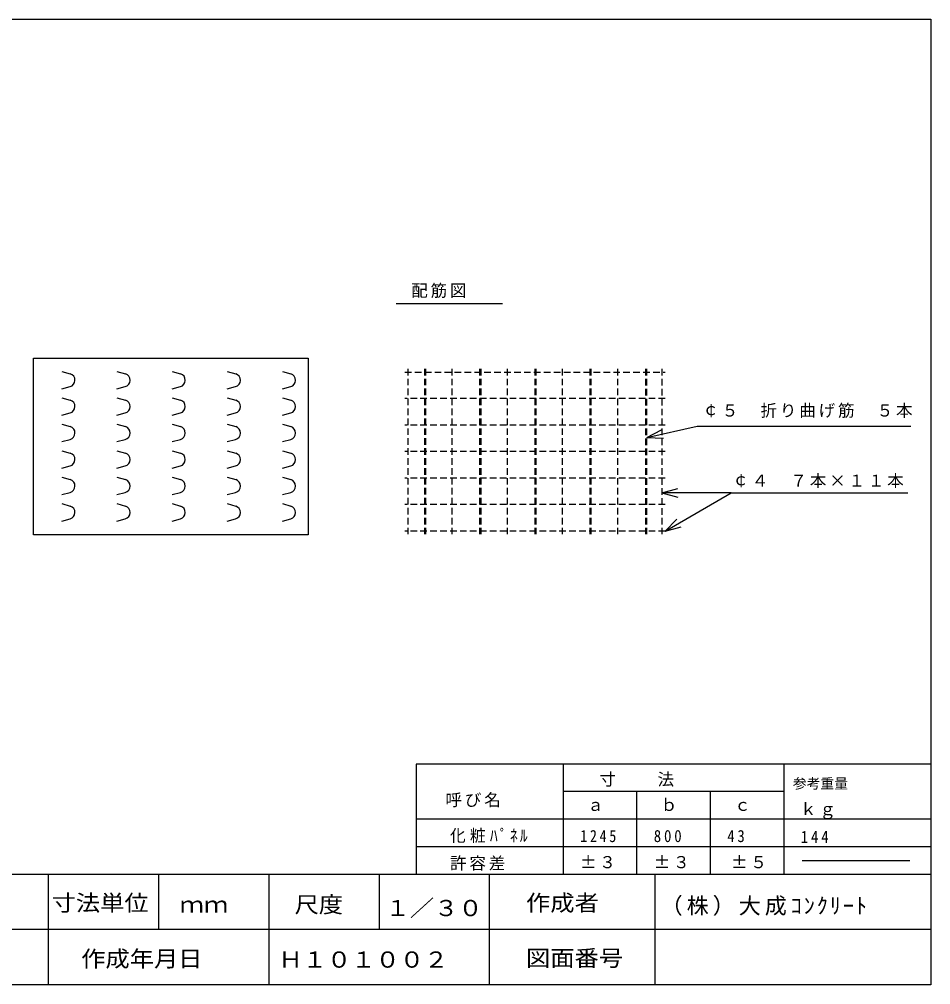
# Model space of a CAD drawing. Units: millimetres, scale not verified. Extents: x -3240 to 3258, y -2238 to 2135.
# Drawn here: x -873 to 3258, y -2238 to 2135 of the extents above; entities that cross this region are included whole.
import ezdxf
from ezdxf.enums import TextEntityAlignment as Align

# ---------------------------------------------------------------- set-up
doc = ezdxf.new("R2010")
doc.units = ezdxf.units.MM
doc.header["$LTSCALE"] = 25
doc.linetypes.add('DASHED1', pattern=[1.8, 1.2, -0.6])
for name, color, linetype in [('0-0', 2, 'Continuous'), ('0-1', 7, 'Continuous'), ('0-F', 7, 'Continuous')]:
    doc.layers.add(name, color=color, linetype=linetype)
doc.styles.add('ＭＳ ゴシック', font='')
doc.styles.get('ＭＳ ゴシック').set_extended_font_data('MS Gothic')

msp = doc.modelspace()

# ---------------------------------------------------------------- linework, layer by layer
at = {"layer": '0-0'}
for p, q in [((-680.92, 539.98), (-642.51, 528.78)), ((-430.92, 539.98), (-392.51, 528.78)), ((-180.92, 539.98), (-142.51, 528.78)), ((69.08, 539.98), (107.49, 528.78)), ((319.08, 539.98), (357.49, 528.78)), ((-680.92, 460.98), (-643.22, 470.98)), ((-430.92, 460.98), (-393.22, 470.98)), ((-180.92, 460.98), (-143.22, 470.98)), ((69.08, 460.98), (106.78, 470.98)), ((319.08, 460.98), (356.78, 470.98)), ((-680.92, 420.98), (-642.51, 409.78)), ((-430.92, 420.98), (-392.51, 409.78)), ((-180.92, 420.98), (-142.51, 409.78)), ((69.08, 420.98), (107.49, 409.78)), ((319.08, 420.98), (357.49, 409.78)), ((-680.92, 341.98), (-643.22, 351.98)), ((-430.92, 341.98), (-393.22, 351.98)), ((-180.92, 341.98), (-143.22, 351.98)), ((69.08, 341.98), (106.78, 351.98)), ((319.08, 341.98), (356.78, 351.98)), ((-680.92, 300.98), (-642.51, 289.78)), ((-430.92, 300.98), (-392.51, 289.78)), ((-180.92, 300.98), (-142.51, 289.78)), ((69.08, 300.98), (107.49, 289.78)), ((319.08, 300.98), (357.49, 289.78)), ((-680.92, 221.98), (-643.22, 231.98)), ((-430.92, 221.98), (-393.22, 231.98)), ((-180.92, 221.98), (-143.22, 231.98)), ((69.08, 221.98), (106.78, 231.98)), ((319.08, 221.98), (356.78, 231.98)), ((-680.92, 180.98), (-642.51, 169.78)), ((-430.92, 180.98), (-392.51, 169.78)), ((-180.92, 180.98), (-142.51, 169.78)), ((69.08, 180.98), (107.49, 169.78)), ((319.08, 180.98), (357.49, 169.78)), ((-680.92, 101.98), (-643.22, 111.98)), ((-430.92, 101.98), (-393.22, 111.98)), ((-180.92, 101.98), (-143.22, 111.98)), ((69.08, 101.98), (106.78, 111.98)), ((319.08, 101.98), (356.78, 111.98)), ((-680.92, 60.98), (-642.51, 49.78)), ((-430.92, 60.98), (-392.51, 49.78)), ((-180.92, 60.98), (-142.51, 49.78)), ((69.08, 60.98), (107.49, 49.78)), ((319.08, 60.98), (357.49, 49.78)), ((-680.92, -18.02), (-643.22, -8.02)), ((-430.92, -18.02), (-393.22, -8.02)), ((-180.92, -18.02), (-143.22, -8.02)), ((69.08, -18.02), (106.78, -8.02)), ((319.08, -18.02), (356.78, -8.02)), ((-680.92, -59.02), (-642.51, -70.22)), ((-430.92, -59.02), (-392.51, -70.22)), ((-180.92, -59.02), (-142.51, -70.22)), ((69.08, -59.02), (107.49, -70.22)), ((319.08, -59.02), (357.49, -70.22)), ((-680.92, -138.02), (-643.22, -128.02)), ((-430.92, -138.02), (-393.22, -128.02)), ((-180.92, -138.02), (-143.22, -128.02)), ((69.08, -138.02), (106.78, -128.02)), ((319.08, -138.02), (356.78, -128.02))]:
    msp.add_line(p, q, dxfattribs=at)
at = {"layer": '0-0', "color": 7, "linetype": 'DASHED1'}
for p, q in [((874.37, 536.1), (2054.37, 536.1)), ((889.37, -197.9), (889.37, 551.1)), ((964.37, -197.9), (964.37, 551.1)), ((1089.37, -197.9), (1089.37, 551.1)), ((1214.37, -197.9), (1214.37, 551.1)), ((1339.37, -197.9), (1339.37, 551.1)), ((1464.37, -197.9), (1464.37, 551.1)), ((1589.37, -197.9), (1589.37, 551.1)), ((1714.37, -197.9), (1714.37, 551.1)), ((1839.37, -197.9), (1839.37, 551.1)), ((1964.37, 551.1), (1964.37, -197.9)), ((2039.37, 551.1), (2039.37, -197.9)), ((2054.37, 417.1), (874.37, 417.1)), ((2054.37, 297.1), (874.37, 297.1)), ((2054.37, 177.1), (874.37, 177.1)), ((2054.37, 57.1), (874.37, 57.1)), ((2054.37, -62.9), (874.37, -62.9)), ((2054.37, -182.9), (874.37, -182.9))]:
    msp.add_line(p, q, dxfattribs=at)
at = {"layer": '0-0', "linetype": 'DASHED1'}
for p, q in [((969.37, -197.9), (969.37, 551.1)), ((1219.37, -197.9), (1219.37, 551.1)), ((1469.37, -197.9), (1469.37, 551.1)), ((1719.37, -197.9), (1719.37, 551.1)), ((1969.37, 551.1), (1969.37, -197.9))]:
    msp.add_line(p, q, dxfattribs=at)
at = {"layer": '0-0', "color": 7}
for p, q in [((1971.49, 240.64), (2037.83, 275.61)), ((1971.49, 240.64), (2046.43, 237.76)), ((2039.37, -9.84), (2111.82, -29.25)), ((2054.37, -182.9), (2353.71, -9.84)), ((2353.71, -9.84), (3153.42, -9.84)), ((2054.37, -182.9), (2107.37, -129.84)), ((2054.37, -182.9), (2126.81, -163.45))]:
    msp.add_line(p, q, dxfattribs=at)
msp.add_lwpolyline([(-808.42, -199.52), (-808.42, 600.48), (436.58, 600.48), (436.58, -199.52)], close=True, dxfattribs=at)
for points in [[(1971.49, 240.64), (2198.52, 292.21), (3168.14, 292.21)], [(2353.71, -9.84), (2039.37, -9.84), (2111.82, 9.57)]]:
    msp.add_lwpolyline(points, dxfattribs=at)
at = {"layer": '0-0'}
for centre in [(-650.92, 499.98), (-400.92, 499.98), (-150.92, 499.98), (99.08, 499.98), (349.08, 499.98), (-650.92, 380.98), (-400.92, 380.98), (-150.92, 380.98), (99.08, 380.98), (349.08, 380.98), (-650.92, 260.98), (-400.92, 260.98), (-150.92, 260.98), (99.08, 260.98), (349.08, 260.98), (-650.92, 140.98), (-400.92, 140.98), (-150.92, 140.98), (99.08, 140.98), (349.08, 140.98), (-650.92, 20.98), (-400.92, 20.98), (-150.92, 20.98), (99.08, 20.98), (349.08, 20.98), (-650.92, -99.02), (-400.92, -99.02), (-150.92, -99.02), (99.08, -99.02), (349.08, -99.02)]:
    msp.add_arc(centre, 30, 284.86247, 73.73959, dxfattribs=at)
at = {"layer": '0-1'}
for p, q in [((3257.73, -1238.54), (925.34, -1238.54)), ((3257.73, -1238.54), (925.34, -1238.54)), ((925.34, -1238.54), (925.34, -1738.34)), ((1591.74, -1238.54), (1591.74, -1738.34)), ((2591.33, -1238.54), (2591.33, -1738.34)), ((2591.33, -1363.49), (1591.73, -1363.49)), ((1924.93, -1363.49), (1924.93, -1738.34)), ((2258.13, -1363.49), (2258.13, -1738.34)), ((3257.73, -1488.44), (925.34, -1488.44)), ((3257.73, -1488.44), (925.34, -1488.44)), ((3257.73, -1613.39), (925.34, -1613.39)), ((3257.73, -1613.39), (925.34, -1613.39)), ((2674.91, -1675.86), (3162.84, -1675.86))]:
    msp.add_line(p, q, dxfattribs=at)
at = {"layer": '0-F'}
msp.add_line((834.66, 847.85), (1316.82, 847.85), dxfattribs=at)
at = {"layer": '0-F', "color": 2}
for p, q in [((3257.73, -1738.34), (-3239.67, -1738.34)), ((-740.67, -2238.14), (-740.67, -1738.34)), ((-240.87, -1988.24), (-240.87, -1738.34)), ((258.93, -2238.14), (258.93, -1738.34)), ((758.73, -1988.24), (758.73, -1738.34)), ((1258.53, -2238.14), (1258.53, -1738.34)), ((2008.23, -2238.14), (2008.23, -1738.34)), ((3257.73, -1988.24), (-3239.67, -1988.24)), ((3257.73, -2238.14), (-3239.67, -2238.14))]:
    msp.add_line(p, q, dxfattribs=at)
msp.add_lwpolyline([(-3239.67, -2238.14), (-3239.67, 2135.11), (3257.73, 2135.11), (3257.73, -2238.14)], dxfattribs=at)

# ---------------------------------------------------------------- texts
at = {"layer": '0-0', "color": 7, "char_height": 54.99, "attachment_point": 7, "style": 'ＭＳ ゴシック'}
for s, insert in [('\\T1.17;￠５\u3000折り曲げ筋\u3000５本', (2223.05, 329.12)), ('\\T1.17;￠４\u3000７本×１１本', (2358.85, 11.56))]:
    msp.add_mtext(s, dxfattribs=dict(at, insert=insert))
at = {"layer": '0-1', "color": 4, "style": 'ＭＳ ゴシック'}
msp.add_text('参考重量', height=45.82, dxfattribs=at).set_placement((2632.76, -1363.49), align=Align.BOTTOM_LEFT)
at = {"layer": '0-1', "style": 'ＭＳ ゴシック'}
for s, p in [('ｂ', (2033.84, -1467.43)), ('ａ', (1700.64, -1467.43)), ('ｃ', (2367.04, -1467.43))]:
    msp.add_text(s, height=54.99, dxfattribs=at).set_placement(p, align=Align.BOTTOM_LEFT)
at = {"layer": '0-1', "char_height": 54.99, "attachment_point": 7, "style": 'ＭＳ ゴシック'}
for s, insert in [('\\T1.17;寸\u3000\u3000法', (1756.3, -1341.47)), ('\\T1.17;呼び名', (1058.17, -1434.61)), ('\\T1.17;ｋｇ', (2665.39, -1488.44)), ('\\T1.27;\\W0.95;化粧ﾊﾟﾈﾙ', (1078.72, -1596.21)), ('\\T1.38;\\W0.85;1245', (1669.19, -1593.01)), ('\\T1.38;\\W0.9;800', (2002.39, -1593.01)), ('\\T1.36;\\W0.9;43', (2335.59, -1593.01)), ('\\T1.38;\\W0.9;144', (2668.79, -1595.7)), ('\\T1.17;許容差', (1078.72, -1721.16)), ('\\T1.17;±３', (1668.13, -1711.34)), ('\\T1.17;±３', (2002.45, -1711.34)), ('\\T1.17;±５', (2353.05, -1711.34))]:
    msp.add_mtext(s, dxfattribs=dict(at, insert=insert))
at = {"layer": '0-F', "style": 'ＭＳ ゴシック', "width": 1.1}
for s, p in [('寸法単位', (-726.93, -1926.36)), ('尺度', (374.3, -1933.8)), ('作成者', (1423.44, -1926.36)), ('ｍｍ', (-146.55, -1933.8)), ('１／３０', (786.73, -1949.58)), ('作成年月日', (-593, -2179.34)), ('Ｈ１０１００２', (301.12, -2182.93)), ('図面番号', (1423.44, -2176.26))]:
    msp.add_text(s, height=73.31, dxfattribs=at).set_placement(p, align=Align.BOTTOM_LEFT)
at = {"layer": '0-F', "attachment_point": 7, "style": 'ＭＳ ゴシック'}
for s, insert, char_height in [('\\T1.17;配筋図', (903.04, 872.49), 54.99), ('\\T1.18;（株）大成ｺﾝｸﾘｰﾄ', (2033.58, -1926.36), 73.31)]:
    msp.add_mtext(s, dxfattribs=dict(at, insert=insert, char_height=char_height))

doc.saveas('drawing.dxf')
